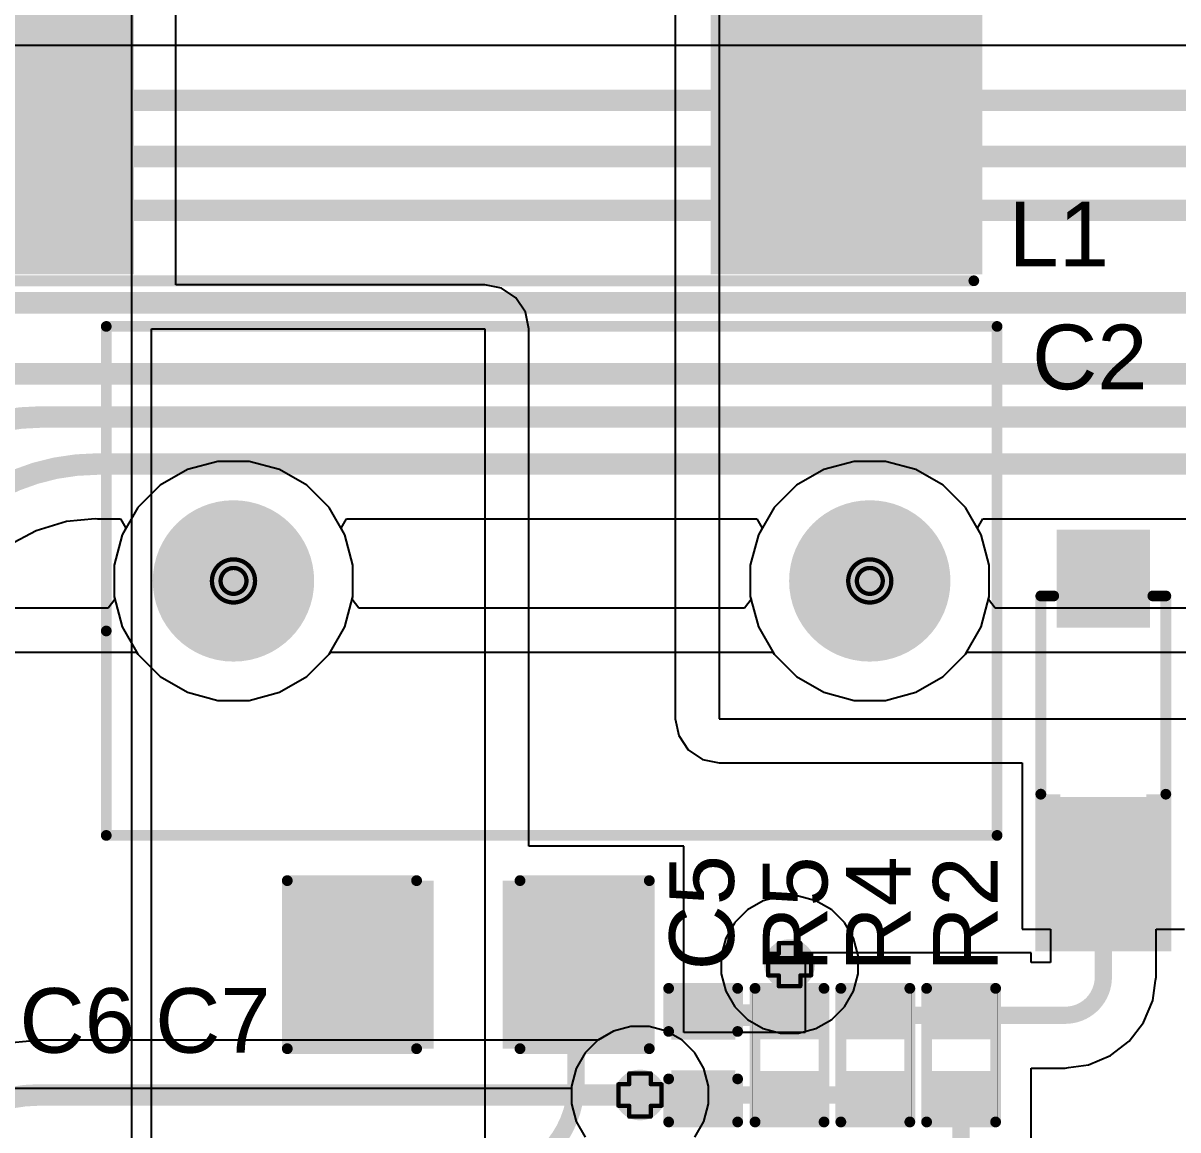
# Model space of a CAD drawing. Header units: inches. Extents: x -5 to 501, y -9 to 81.
# Drawn here: x 75.08 to 88.69, y 25.43 to 38.48 of the extents above; entities that cross this region are included whole.
import ezdxf

# ---------------------------------------------------------------- set-up
doc = ezdxf.new("R2010")
doc.units = ezdxf.units.IN
for name, color, linetype in [('Bottom Layer', 5, 'Continuous'), ('Bottom Solder', 6, 'Continuous'), ('Drill Drawing', 1, 'Continuous'), ('Ground', 16, 'Continuous'), ('Multi-Layer', 9, 'Continuous'), ('Pad Holes', 156, 'Continuous'), ('Power', 76, 'Continuous'), ('Top Layer', 1, 'Continuous'), ('Top Overlay', 2, 'Continuous'), ('Top Paste', 8, 'Continuous'), ('Top Solder', 216, 'Continuous'), ('Via Holes', 16, 'Continuous')]:
    doc.layers.add(name, color=color, linetype=linetype)
doc.styles.add('Arial', font='', dxfattribs={"height": 0.2})
doc.styles.get('Arial').set_extended_font_data('Arial')

msp = doc.modelspace()

# ---------------------------------------------------------------- hatches: boundary and pattern name
at = {"layer": 'Bottom Layer'}
h = msp.add_hatch(color=5, dxfattribs=at)
edge = h.paths.add_edge_path()
edge.add_arc((77.555, 31.902), 0.9, 0, 360)
h = msp.add_hatch(color=5, dxfattribs=at)
edge = h.paths.add_edge_path()
edge.add_arc((85.055, 31.902), 0.9, 0, 360)
h = msp.add_hatch(color=5, dxfattribs=at)
edge = h.paths.add_edge_path()
edge.add_arc((84.11, 27.379), 0.3, 0, 360)
h = msp.add_hatch(color=5, dxfattribs=at)
edge = h.paths.add_edge_path()
edge.add_arc((82.347, 25.842), 0.3, 0, 360)
at = {"layer": 'Bottom Solder'}
h = msp.add_hatch(color=6, dxfattribs=at)
edge = h.paths.add_edge_path()
edge.add_arc((77.555, 31.902), 0.951, 0, 360)
h = msp.add_hatch(color=6, dxfattribs=at)
edge = h.paths.add_edge_path()
edge.add_arc((85.055, 31.902), 0.951, 0, 360)
at = {"layer": 'Ground'}
h = msp.add_hatch(color=16, dxfattribs=at)
edge = h.paths.add_edge_path()
edge.add_arc((77.555, 31.902), 0.9, 0, 360)
h = msp.add_hatch(color=16, dxfattribs=at)
edge = h.paths.add_edge_path()
edge.add_arc((85.055, 31.902), 0.9, 0, 360)
h = msp.add_hatch(color=16, dxfattribs=at)
edge = h.paths.add_edge_path()
edge.add_arc((84.11, 27.379), 0.3, 0, 360)
h = msp.add_hatch(color=16, dxfattribs=at)
edge = h.paths.add_edge_path()
edge.add_arc((82.347, 25.842), 0.3, 0, 360)
at = {"layer": 'Multi-Layer'}
h = msp.add_hatch(color=9, dxfattribs=at)
edge = h.paths.add_edge_path()
edge.add_arc((77.555, 31.902), 0.9, 0, 360)
h = msp.add_hatch(color=9, dxfattribs=at)
edge = h.paths.add_edge_path()
edge.add_arc((85.055, 31.902), 0.9, 0, 360)
at = {"layer": 'Pad Holes'}
h = msp.add_hatch(color=7, dxfattribs=at)
edge = h.paths.add_edge_path()
edge.add_arc((77.555, 31.902), 0.6, 0, 360)
h = msp.add_hatch(color=7, dxfattribs=at)
edge = h.paths.add_edge_path()
edge.add_arc((85.055, 31.902), 0.6, 0, 360)
at = {"layer": 'Power'}
h = msp.add_hatch(color=76, dxfattribs=at)
edge = h.paths.add_edge_path()
edge.add_arc((77.555, 31.902), 0.9, 0, 360)
h = msp.add_hatch(color=76, dxfattribs=at)
edge = h.paths.add_edge_path()
edge.add_arc((85.055, 31.902), 0.9, 0, 360)
h = msp.add_hatch(color=76, dxfattribs=at)
edge = h.paths.add_edge_path()
edge.add_arc((84.11, 27.379), 0.3, 0, 360)
h = msp.add_hatch(color=76, dxfattribs=at)
edge = h.paths.add_edge_path()
edge.add_arc((82.347, 25.842), 0.3, 0, 360)
at = {"layer": 'Top Layer'}
for points in [[(73.281, 39.617), (76.281, 39.617), (76.281, 35.617), (73.281, 35.617)], [(83.281, 39.617), (86.281, 39.617), (86.281, 35.617), (83.281, 35.617)], [(88.258, 31.453), (87.358, 31.453), (87.358, 32.403), (88.258, 32.403)], [(88.258, 28.303), (87.358, 28.303), (87.358, 29.253), (88.258, 29.253)], [(79.814, 26.49), (78.29, 26.49), (78.29, 28.268), (79.814, 28.268)], [(82.354, 26.49), (80.83, 26.49), (80.83, 28.268), (82.354, 28.268)], [(82.774, 27.01), (83.409, 27.01), (83.409, 26.553), (82.774, 26.553)], [(83.792, 27.01), (84.427, 27.01), (84.427, 26.553), (83.792, 26.553)], [(85.438, 26.553), (84.803, 26.553), (84.803, 27.01), (85.438, 27.01)], [(86.449, 26.553), (85.814, 26.553), (85.814, 27.01), (86.449, 27.01)], [(82.774, 26.071), (83.409, 26.071), (83.409, 25.613), (82.774, 25.613)], [(83.792, 26.071), (84.427, 26.071), (84.427, 25.613), (83.792, 25.613)], [(85.438, 25.613), (84.803, 25.613), (84.803, 26.071), (85.438, 26.071)], [(86.449, 25.613), (85.814, 25.613), (85.814, 26.071), (86.449, 26.071)]]:
    msp.add_hatch(color=1, dxfattribs=at).paths.add_polyline_path(points)
h = msp.add_hatch(color=1, dxfattribs=at)
edge = h.paths.add_edge_path()
edge.add_arc((77.555, 31.902), 0.9, 0, 360)
h = msp.add_hatch(color=1, dxfattribs=at)
edge = h.paths.add_edge_path()
edge.add_arc((85.055, 31.902), 0.9, 0, 360)
h = msp.add_hatch(color=1, dxfattribs=at)
edge = h.paths.add_edge_path()
edge.add_arc((84.11, 27.379), 0.3, 0, 360)
h = msp.add_hatch(color=1, dxfattribs=at)
edge = h.paths.add_edge_path()
edge.add_arc((82.347, 25.842), 0.3, 0, 360)
at = {"layer": 'Top Overlay'}
for points in [[(87.008, 29.388), (87.008, 27.534), (87.3, 27.534), (87.3, 29.388)], [(88.316, 29.388), (88.316, 27.534), (88.608, 27.534), (88.608, 29.388)], [(87.02, 28.233), (87.02, 27.534), (88.595, 27.534), (88.595, 28.233)]]:
    msp.add_hatch(color=2, dxfattribs=at).paths.add_polyline_path(points)
at = {"layer": 'Top Paste'}
for points in [[(73.281, 39.617), (76.281, 39.617), (76.281, 35.617), (73.281, 35.617)], [(83.281, 39.617), (86.281, 39.617), (86.281, 35.617), (83.281, 35.617)], [(88.258, 31.453), (87.358, 31.453), (87.358, 32.403), (88.258, 32.403)], [(88.258, 28.303), (87.358, 28.303), (87.358, 29.253), (88.258, 29.253)], [(79.814, 26.49), (78.29, 26.49), (78.29, 28.268), (79.814, 28.268)], [(82.354, 26.49), (80.83, 26.49), (80.83, 28.268), (82.354, 28.268)], [(82.774, 27.01), (83.409, 27.01), (83.409, 26.553), (82.774, 26.553)], [(83.792, 27.01), (84.427, 27.01), (84.427, 26.553), (83.792, 26.553)], [(85.438, 26.553), (84.803, 26.553), (84.803, 27.01), (85.438, 27.01)], [(86.449, 26.553), (85.814, 26.553), (85.814, 27.01), (86.449, 27.01)], [(82.774, 26.071), (83.409, 26.071), (83.409, 25.613), (82.774, 25.613)], [(83.792, 26.071), (84.427, 26.071), (84.427, 25.613), (83.792, 25.613)], [(85.438, 25.613), (84.803, 25.613), (84.803, 26.071), (85.438, 26.071)], [(86.449, 25.613), (85.814, 25.613), (85.814, 26.071), (86.449, 26.071)]]:
    msp.add_hatch(color=8, dxfattribs=at).paths.add_polyline_path(points)
at = {"layer": 'Top Solder'}
for points in [[(73.18, 39.719), (76.383, 39.719), (76.383, 35.516), (73.18, 35.516)], [(83.18, 39.719), (86.383, 39.719), (86.383, 35.516), (83.18, 35.516)], [(88.359, 31.351), (87.256, 31.351), (87.256, 32.505), (88.359, 32.505)], [(88.359, 28.201), (87.256, 28.201), (87.256, 29.355), (88.359, 29.355)], [(79.916, 26.388), (78.189, 26.388), (78.189, 28.369), (79.916, 28.369)], [(82.456, 26.388), (80.729, 26.388), (80.729, 28.369), (82.456, 28.369)], [(82.714, 27.07), (83.469, 27.07), (83.469, 26.493), (82.714, 26.493)], [(83.737, 27.065), (84.482, 27.065), (84.482, 26.498), (83.737, 26.498)], [(85.493, 26.498), (84.748, 26.498), (84.748, 27.065), (85.493, 27.065)], [(86.504, 26.498), (85.759, 26.498), (85.759, 27.065), (86.504, 27.065)], [(82.714, 26.131), (83.469, 26.131), (83.469, 25.553), (82.714, 25.553)], [(83.737, 26.126), (84.482, 26.126), (84.482, 25.558), (83.737, 25.558)], [(85.493, 25.558), (84.748, 25.558), (84.748, 26.126), (85.493, 26.126)], [(86.504, 25.558), (85.759, 25.558), (85.759, 26.126), (86.504, 26.126)]]:
    msp.add_hatch(color=216, dxfattribs=at).paths.add_polyline_path(points)
h = msp.add_hatch(color=216, dxfattribs=at)
edge = h.paths.add_edge_path()
edge.add_arc((77.555, 31.902), 0.951, 0, 360)
h = msp.add_hatch(color=216, dxfattribs=at)
edge = h.paths.add_edge_path()
edge.add_arc((85.055, 31.902), 0.951, 0, 360)
at = {"layer": 'Via Holes'}
h = msp.add_hatch(color=7, dxfattribs=at)
edge = h.paths.add_edge_path()
edge.add_arc((84.11, 27.379), 0.15, 0, 360)
h = msp.add_hatch(color=7, dxfattribs=at)
edge = h.paths.add_edge_path()
edge.add_arc((82.347, 25.842), 0.15, 0, 360)

# ---------------------------------------------------------------- linework, layer by layer
at = {"layer": 'Bottom Layer'}
for p, q in [((105.703, 38.214), (73.188, 38.214)), ((75.231, 32.497), (75.585, 32.605)), ((75.585, 32.605), (75.924, 32.638)), ((75.924, 32.638), (75.954, 32.632)), ((75.954, 32.632), (76.224, 32.632)), ((76.224, 32.632), (76.287, 32.522)), ((78.823, 32.522), (78.887, 32.632)), ((78.887, 32.632), (83.724, 32.632)), ((83.724, 32.632), (83.787, 32.522)), ((86.323, 32.522), (86.387, 32.632)), ((86.387, 32.632), (93.41, 32.632)), ((74.904, 32.322), (75.231, 32.497)), ((76.243, 32.446), (76.147, 32.088)), ((76.287, 32.522), (76.243, 32.446)), ((78.867, 32.446), (78.823, 32.522)), ((78.963, 32.088), (78.867, 32.446)), ((83.743, 32.446), (83.647, 32.088)), ((83.787, 32.522), (83.743, 32.446)), ((86.368, 32.446), (86.323, 32.522)), ((86.463, 32.088), (86.368, 32.446)), ((76.147, 32.088), (76.147, 31.717)), ((78.963, 31.717), (78.963, 32.088)), ((83.647, 32.088), (83.647, 31.717)), ((86.463, 31.717), (86.463, 32.088)), ((76.147, 31.717), (76.243, 31.359)), ((78.867, 31.359), (78.963, 31.717)), ((83.647, 31.717), (83.743, 31.359)), ((86.368, 31.359), (86.463, 31.717)), ((76.243, 31.359), (76.429, 31.038)), ((78.682, 31.038), (78.867, 31.359)), ((83.743, 31.359), (83.929, 31.038)), ((86.182, 31.038), (86.368, 31.359)), ((76.429, 31.038), (76.691, 30.776)), ((78.42, 30.776), (78.682, 31.038)), ((83.929, 31.038), (84.191, 30.776)), ((85.92, 30.776), (86.182, 31.038)), ((76.691, 30.776), (77.012, 30.59)), ((78.099, 30.59), (78.42, 30.776)), ((84.191, 30.776), (84.512, 30.59)), ((85.599, 30.59), (85.92, 30.776)), ((77.012, 30.59), (77.37, 30.494)), ((77.37, 30.494), (77.741, 30.494)), ((77.741, 30.494), (78.099, 30.59)), ((84.512, 30.59), (84.87, 30.494)), ((84.87, 30.494), (85.241, 30.494)), ((85.241, 30.494), (85.599, 30.59)), ((82.035, 26.595), (81.852, 26.489)), ((82.24, 26.65), (82.035, 26.595)), ((82.453, 26.65), (82.24, 26.65)), ((82.659, 26.595), (82.453, 26.65)), ((82.843, 26.489), (82.659, 26.595)), ((75.24, 26.486), (74.813, 26.444)), ((75.255, 26.489), (75.24, 26.486)), ((81.852, 26.489), (75.255, 26.489)), ((82.993, 26.338), (82.843, 26.489)), ((83.1, 26.154), (82.993, 26.338)), ((83.155, 25.948), (83.1, 26.154)), ((83.155, 25.736), (83.155, 25.948)), ((83.1, 25.53), (83.155, 25.736)), ((82.993, 25.346), (83.1, 25.53))]:
    msp.add_line(p, q, dxfattribs=at)
for points in [[(73.188, 37.567, 0.254, 0.254, 0), (106.197, 37.567, 0.254, 0.254, 0)], [(73.671, 36.906, 0.254, 0.254, 0), (104.517, 36.906, 0.254, 0.254, 0)], [(73.874, 36.271, 0.254, 0.254, 0), (103.122, 36.271, 0.254, 0.254, 0)], [(74.166, 35.181, 0.254, 0.254, 0), (102.181, 35.181, 0.254, 0.254, 0)], [(74.918, 34.344, 0.254, 0.254, 0), (91.49, 34.344, 0.254, 0.254, 0)], [(73.503, 33.091, 0.254, 0.254, -0.198912), (75.299, 33.835, 0.254, 0.254, 0)], [(75.299, 33.835, 0.254, 0.254, 0), (93.921, 33.835, 0.254, 0.254, 0)], [(74.166, 32.539, 0.254, 0.254, -0.198912), (75.954, 33.28, 0.254, 0.254, 0)], [(75.954, 33.28, 0.254, 0.254, 0), (93.41, 33.28, 0.254, 0.254, 0)], [(74.11, 25.368, 0.254, 0.254, -0.198912), (75.255, 25.842, 0.254, 0.254, 0)], [(75.255, 25.842, 0.254, 0.254, 0), (82.347, 25.842, 0.254, 0.254, 0)]]:
    msp.add_lwpolyline(points, format="xyseb", dxfattribs=at)
for points in [[(75.235, 33.835, 0.127, 0.127, 1), (75.362, 33.835, 0.127, 0.127, 1)], [(75.235, 33.835, 0.127, 0.127, 1), (75.362, 33.835, 0.127, 0.127, 1)], [(75.891, 33.28, 0.127, 0.127, 1), (76.018, 33.28, 0.127, 0.127, 1)], [(75.891, 33.28, 0.127, 0.127, 1), (76.018, 33.28, 0.127, 0.127, 1)], [(75.192, 25.842, 0.127, 0.127, 1), (75.319, 25.842, 0.127, 0.127, 1)], [(75.192, 25.842, 0.127, 0.127, 1), (75.319, 25.842, 0.127, 0.127, 1)], [(82.283, 25.842, 0.127, 0.127, 1), (82.41, 25.842, 0.127, 0.127, 1)]]:
    msp.add_lwpolyline(points, format="xyseb", close=True, dxfattribs=at)
at = {"layer": 'Drill Drawing'}
for points in [[(77.809, 31.902, 0.0508, 0.0508, 1), (77.301, 31.902, 0.0508, 0.0508, 1)], [(85.309, 31.902, 0.0508, 0.0508, 1), (84.801, 31.902, 0.0508, 0.0508, 1)], [(77.708, 31.902, 0.0508, 0.0508, 1), (77.403, 31.902, 0.0508, 0.0508, 1)], [(85.208, 31.902, 0.0508, 0.0508, 1), (84.903, 31.902, 0.0508, 0.0508, 1)], [(77.289, 31.902, 0.0254, 0.0254, 1), (77.314, 31.902, 0.0254, 0.0254, 1)], [(77.39, 31.902, 0.0254, 0.0254, 1), (77.416, 31.902, 0.0254, 0.0254, 1)], [(77.695, 31.902, 0.0254, 0.0254, 1), (77.72, 31.902, 0.0254, 0.0254, 1)], [(77.797, 31.902, 0.0254, 0.0254, 1), (77.822, 31.902, 0.0254, 0.0254, 1)], [(84.789, 31.902, 0.0254, 0.0254, 1), (84.814, 31.902, 0.0254, 0.0254, 1)], [(84.89, 31.902, 0.0254, 0.0254, 1), (84.916, 31.902, 0.0254, 0.0254, 1)], [(85.195, 31.902, 0.0254, 0.0254, 1), (85.221, 31.902, 0.0254, 0.0254, 1)], [(85.297, 31.902, 0.0254, 0.0254, 1), (85.322, 31.902, 0.0254, 0.0254, 1)], [(83.97, 27.633, 0.0254, 0.0254, 1), (83.995, 27.633, 0.0254, 0.0254, 1)], [(83.97, 27.633, 0.0254, 0.0254, 1), (83.995, 27.633, 0.0254, 0.0254, 1)], [(84.224, 27.633, 0.0254, 0.0254, 1), (84.249, 27.633, 0.0254, 0.0254, 1)], [(84.224, 27.633, 0.0254, 0.0254, 1), (84.249, 27.633, 0.0254, 0.0254, 1)], [(83.843, 27.506, 0.0254, 0.0254, 1), (83.868, 27.506, 0.0254, 0.0254, 1)], [(83.843, 27.506, 0.0254, 0.0254, 1), (83.868, 27.506, 0.0254, 0.0254, 1)], [(83.97, 27.506, 0.0254, 0.0254, 1), (83.995, 27.506, 0.0254, 0.0254, 1)], [(83.97, 27.506, 0.0254, 0.0254, 1), (83.995, 27.506, 0.0254, 0.0254, 1)], [(84.224, 27.506, 0.0254, 0.0254, 1), (84.249, 27.506, 0.0254, 0.0254, 1)], [(84.224, 27.506, 0.0254, 0.0254, 1), (84.249, 27.506, 0.0254, 0.0254, 1)], [(84.351, 27.506, 0.0254, 0.0254, 1), (84.376, 27.506, 0.0254, 0.0254, 1)], [(84.351, 27.506, 0.0254, 0.0254, 1), (84.376, 27.506, 0.0254, 0.0254, 1)], [(83.843, 27.252, 0.0254, 0.0254, 1), (83.868, 27.252, 0.0254, 0.0254, 1)], [(83.843, 27.252, 0.0254, 0.0254, 1), (83.868, 27.252, 0.0254, 0.0254, 1)], [(83.97, 27.252, 0.0254, 0.0254, 1), (83.995, 27.252, 0.0254, 0.0254, 1)], [(83.97, 27.252, 0.0254, 0.0254, 1), (83.995, 27.252, 0.0254, 0.0254, 1)], [(84.224, 27.252, 0.0254, 0.0254, 1), (84.249, 27.252, 0.0254, 0.0254, 1)], [(84.224, 27.252, 0.0254, 0.0254, 1), (84.249, 27.252, 0.0254, 0.0254, 1)], [(84.351, 27.252, 0.0254, 0.0254, 1), (84.376, 27.252, 0.0254, 0.0254, 1)], [(84.351, 27.252, 0.0254, 0.0254, 1), (84.376, 27.252, 0.0254, 0.0254, 1)], [(83.97, 27.125, 0.0254, 0.0254, 1), (83.995, 27.125, 0.0254, 0.0254, 1)], [(83.97, 27.125, 0.0254, 0.0254, 1), (83.995, 27.125, 0.0254, 0.0254, 1)], [(84.224, 27.125, 0.0254, 0.0254, 1), (84.249, 27.125, 0.0254, 0.0254, 1)], [(84.224, 27.125, 0.0254, 0.0254, 1), (84.249, 27.125, 0.0254, 0.0254, 1)], [(82.207, 26.096, 0.0254, 0.0254, 1), (82.232, 26.096, 0.0254, 0.0254, 1)], [(82.207, 26.096, 0.0254, 0.0254, 1), (82.232, 26.096, 0.0254, 0.0254, 1)], [(82.461, 26.096, 0.0254, 0.0254, 1), (82.486, 26.096, 0.0254, 0.0254, 1)], [(82.461, 26.096, 0.0254, 0.0254, 1), (82.486, 26.096, 0.0254, 0.0254, 1)], [(82.08, 25.969, 0.0254, 0.0254, 1), (82.105, 25.969, 0.0254, 0.0254, 1)], [(82.08, 25.969, 0.0254, 0.0254, 1), (82.105, 25.969, 0.0254, 0.0254, 1)], [(82.207, 25.969, 0.0254, 0.0254, 1), (82.232, 25.969, 0.0254, 0.0254, 1)], [(82.207, 25.969, 0.0254, 0.0254, 1), (82.232, 25.969, 0.0254, 0.0254, 1)], [(82.461, 25.969, 0.0254, 0.0254, 1), (82.486, 25.969, 0.0254, 0.0254, 1)], [(82.461, 25.969, 0.0254, 0.0254, 1), (82.486, 25.969, 0.0254, 0.0254, 1)], [(82.588, 25.969, 0.0254, 0.0254, 1), (82.613, 25.969, 0.0254, 0.0254, 1)], [(82.588, 25.969, 0.0254, 0.0254, 1), (82.613, 25.969, 0.0254, 0.0254, 1)], [(82.08, 25.715, 0.0254, 0.0254, 1), (82.105, 25.715, 0.0254, 0.0254, 1)], [(82.08, 25.715, 0.0254, 0.0254, 1), (82.105, 25.715, 0.0254, 0.0254, 1)], [(82.207, 25.715, 0.0254, 0.0254, 1), (82.232, 25.715, 0.0254, 0.0254, 1)], [(82.207, 25.715, 0.0254, 0.0254, 1), (82.232, 25.715, 0.0254, 0.0254, 1)], [(82.461, 25.715, 0.0254, 0.0254, 1), (82.486, 25.715, 0.0254, 0.0254, 1)], [(82.461, 25.715, 0.0254, 0.0254, 1), (82.486, 25.715, 0.0254, 0.0254, 1)], [(82.588, 25.715, 0.0254, 0.0254, 1), (82.613, 25.715, 0.0254, 0.0254, 1)], [(82.588, 25.715, 0.0254, 0.0254, 1), (82.613, 25.715, 0.0254, 0.0254, 1)], [(82.207, 25.588, 0.0254, 0.0254, 1), (82.232, 25.588, 0.0254, 0.0254, 1)], [(82.207, 25.588, 0.0254, 0.0254, 1), (82.232, 25.588, 0.0254, 0.0254, 1)], [(82.461, 25.588, 0.0254, 0.0254, 1), (82.486, 25.588, 0.0254, 0.0254, 1)], [(82.461, 25.588, 0.0254, 0.0254, 1), (82.486, 25.588, 0.0254, 0.0254, 1)]]:
    msp.add_lwpolyline(points, format="xyseb", close=True, dxfattribs=at)
for points in [[(83.983, 27.506, 0.0508, 0.0508, 0), (83.983, 27.633, 0.0508, 0.0508, 0)], [(83.983, 27.633, 0.0508, 0.0508, 0), (84.237, 27.633, 0.0508, 0.0508, 0)], [(84.237, 27.506, 0.0508, 0.0508, 0), (84.237, 27.633, 0.0508, 0.0508, 0)], [(83.856, 27.252, 0.0508, 0.0508, 0), (83.856, 27.506, 0.0508, 0.0508, 0)], [(83.856, 27.506, 0.0508, 0.0508, 0), (83.983, 27.506, 0.0508, 0.0508, 0)], [(84.237, 27.506, 0.0508, 0.0508, 0), (84.364, 27.506, 0.0508, 0.0508, 0)], [(84.364, 27.252, 0.0508, 0.0508, 0), (84.364, 27.506, 0.0508, 0.0508, 0)], [(83.856, 27.252, 0.0508, 0.0508, 0), (83.983, 27.252, 0.0508, 0.0508, 0)], [(83.983, 27.125, 0.0508, 0.0508, 0), (83.983, 27.252, 0.0508, 0.0508, 0)], [(84.237, 27.252, 0.0508, 0.0508, 0), (84.364, 27.252, 0.0508, 0.0508, 0)], [(84.237, 27.125, 0.0508, 0.0508, 0), (84.237, 27.252, 0.0508, 0.0508, 0)], [(83.983, 27.125, 0.0508, 0.0508, 0), (84.237, 27.125, 0.0508, 0.0508, 0)], [(82.22, 25.969, 0.0508, 0.0508, 0), (82.22, 26.096, 0.0508, 0.0508, 0)], [(82.22, 26.096, 0.0508, 0.0508, 0), (82.474, 26.096, 0.0508, 0.0508, 0)], [(82.474, 25.969, 0.0508, 0.0508, 0), (82.474, 26.096, 0.0508, 0.0508, 0)], [(82.093, 25.715, 0.0508, 0.0508, 0), (82.093, 25.969, 0.0508, 0.0508, 0)], [(82.093, 25.969, 0.0508, 0.0508, 0), (82.22, 25.969, 0.0508, 0.0508, 0)], [(82.474, 25.969, 0.0508, 0.0508, 0), (82.601, 25.969, 0.0508, 0.0508, 0)], [(82.601, 25.715, 0.0508, 0.0508, 0), (82.601, 25.969, 0.0508, 0.0508, 0)], [(82.093, 25.715, 0.0508, 0.0508, 0), (82.22, 25.715, 0.0508, 0.0508, 0)], [(82.22, 25.588, 0.0508, 0.0508, 0), (82.22, 25.715, 0.0508, 0.0508, 0)], [(82.474, 25.715, 0.0508, 0.0508, 0), (82.601, 25.715, 0.0508, 0.0508, 0)], [(82.474, 25.588, 0.0508, 0.0508, 0), (82.474, 25.715, 0.0508, 0.0508, 0)], [(82.22, 25.588, 0.0508, 0.0508, 0), (82.474, 25.588, 0.0508, 0.0508, 0)]]:
    msp.add_lwpolyline(points, format="xyseb", dxfattribs=at)
at = {"layer": 'Ground'}
for p, q in [((77.012, 33.214), (76.691, 33.029)), ((77.37, 33.31), (77.012, 33.214)), ((77.741, 33.31), (77.37, 33.31)), ((78.099, 33.214), (77.741, 33.31)), ((78.42, 33.029), (78.099, 33.214)), ((84.512, 33.214), (84.191, 33.029)), ((84.87, 33.31), (84.512, 33.214)), ((85.241, 33.31), (84.87, 33.31)), ((85.599, 33.214), (85.241, 33.31)), ((85.92, 33.029), (85.599, 33.214)), ((76.691, 33.029), (76.429, 32.767)), ((78.682, 32.767), (78.42, 33.029)), ((84.191, 33.029), (83.929, 32.767)), ((86.182, 32.767), (85.92, 33.029)), ((76.429, 32.767), (76.243, 32.446)), ((78.867, 32.446), (78.682, 32.767)), ((83.929, 32.767), (83.743, 32.446)), ((86.368, 32.446), (86.182, 32.767)), ((76.243, 32.446), (76.147, 32.088)), ((78.963, 32.088), (78.867, 32.446)), ((83.743, 32.446), (83.647, 32.088)), ((86.463, 32.088), (86.368, 32.446)), ((76.147, 32.088), (76.147, 31.717)), ((78.963, 31.717), (78.963, 32.088)), ((83.647, 32.088), (83.647, 31.717)), ((86.463, 31.717), (86.463, 32.088)), ((76.147, 31.717), (76.243, 31.359)), ((78.867, 31.359), (78.963, 31.717)), ((83.647, 31.717), (83.743, 31.359)), ((86.368, 31.359), (86.463, 31.717)), ((76.243, 31.359), (76.429, 31.038)), ((78.682, 31.038), (78.867, 31.359)), ((83.743, 31.359), (83.929, 31.038)), ((86.182, 31.038), (86.368, 31.359)), ((76.429, 31.038), (76.691, 30.776)), ((78.42, 30.776), (78.682, 31.038)), ((83.929, 31.038), (84.191, 30.776)), ((85.92, 30.776), (86.182, 31.038)), ((76.691, 30.776), (77.012, 30.59)), ((78.099, 30.59), (78.42, 30.776)), ((84.191, 30.776), (84.512, 30.59)), ((85.599, 30.59), (85.92, 30.776)), ((77.012, 30.59), (77.37, 30.494)), ((77.37, 30.494), (77.741, 30.494)), ((77.741, 30.494), (78.099, 30.59)), ((84.512, 30.59), (84.87, 30.494)), ((84.87, 30.494), (85.241, 30.494)), ((85.241, 30.494), (85.599, 30.59)), ((82.035, 26.595), (81.851, 26.489)), ((82.24, 26.65), (82.035, 26.595)), ((82.453, 26.65), (82.24, 26.65)), ((82.659, 26.595), (82.453, 26.65)), ((82.843, 26.489), (82.659, 26.595)), ((81.851, 26.489), (81.7, 26.338)), ((82.993, 26.338), (82.843, 26.489)), ((81.7, 26.338), (81.594, 26.154)), ((83.1, 26.154), (82.993, 26.338)), ((81.594, 26.154), (81.539, 25.948)), ((83.155, 25.948), (83.1, 26.154)), ((81.539, 25.918), (67.525, 25.918)), ((81.539, 25.948), (81.539, 25.918)), ((83.155, 25.736), (83.155, 25.948)), ((83.1, 25.53), (83.155, 25.736)), ((82.993, 25.346), (83.1, 25.53))]:
    msp.add_line(p, q, dxfattribs=at)
at = {"layer": 'Power'}
for p, q in [((77.012, 33.214), (76.691, 33.029)), ((77.37, 33.31), (77.012, 33.214)), ((77.741, 33.31), (77.37, 33.31)), ((78.099, 33.214), (77.741, 33.31)), ((78.42, 33.029), (78.099, 33.214)), ((84.512, 33.214), (84.191, 33.029)), ((84.87, 33.31), (84.512, 33.214)), ((85.241, 33.31), (84.87, 33.31)), ((85.599, 33.214), (85.241, 33.31)), ((85.92, 33.029), (85.599, 33.214)), ((76.691, 33.029), (76.429, 32.767)), ((78.682, 32.767), (78.42, 33.029)), ((84.191, 33.029), (83.929, 32.767)), ((86.182, 32.767), (85.92, 33.029)), ((76.429, 32.767), (76.243, 32.446)), ((78.867, 32.446), (78.682, 32.767)), ((83.929, 32.767), (83.743, 32.446)), ((86.368, 32.446), (86.182, 32.767)), ((76.243, 32.446), (76.147, 32.088)), ((78.963, 32.088), (78.867, 32.446)), ((83.743, 32.446), (83.647, 32.088)), ((86.463, 32.088), (86.368, 32.446)), ((76.147, 32.088), (76.147, 31.717)), ((78.963, 31.717), (78.963, 32.088)), ((83.647, 32.088), (83.647, 31.717)), ((86.463, 31.717), (86.463, 32.088)), ((76.147, 31.717), (76.156, 31.683)), ((78.954, 31.683), (78.963, 31.717)), ((83.647, 31.717), (83.657, 31.683)), ((86.454, 31.683), (86.463, 31.717)), ((76.079, 31.582), (69.111, 31.582)), ((76.156, 31.683), (76.079, 31.582)), ((79.032, 31.582), (78.954, 31.683)), ((83.579, 31.582), (79.032, 31.582)), ((83.657, 31.683), (83.579, 31.582)), ((86.532, 31.582), (86.454, 31.683)), ((93.015, 31.582), (86.532, 31.582)), ((63.322, 31.064), (76.413, 31.064)), ((76.413, 31.064), (76.429, 31.038)), ((76.429, 31.038), (76.691, 30.776)), ((78.42, 30.776), (78.682, 31.038)), ((78.682, 31.038), (78.697, 31.064)), ((78.697, 31.064), (83.914, 31.064)), ((83.914, 31.064), (83.929, 31.038)), ((83.929, 31.038), (84.191, 30.776)), ((85.92, 30.776), (86.182, 31.038)), ((86.182, 31.038), (86.197, 31.064)), ((86.197, 31.064), (93.015, 31.064)), ((76.691, 30.776), (77.012, 30.59)), ((78.099, 30.59), (78.42, 30.776)), ((84.191, 30.776), (84.512, 30.59)), ((85.599, 30.59), (85.92, 30.776)), ((77.012, 30.59), (77.37, 30.494)), ((77.37, 30.494), (77.741, 30.494)), ((77.741, 30.494), (78.099, 30.59)), ((84.512, 30.59), (84.87, 30.494)), ((84.87, 30.494), (85.241, 30.494)), ((85.241, 30.494), (85.599, 30.59)), ((84.003, 28.187), (83.798, 28.132)), ((84.216, 28.187), (84.003, 28.187)), ((84.421, 28.132), (84.216, 28.187)), ((83.798, 28.132), (83.613, 28.025)), ((84.606, 28.025), (84.421, 28.132)), ((83.613, 28.025), (83.463, 27.875)), ((84.756, 27.875), (84.606, 28.025)), ((83.463, 27.875), (83.357, 27.691)), ((84.862, 27.691), (84.756, 27.875)), ((83.357, 27.691), (83.302, 27.485)), ((84.918, 27.485), (84.862, 27.691)), ((83.302, 27.485), (83.302, 27.272)), ((84.918, 27.272), (84.918, 27.485)), ((83.302, 27.272), (83.357, 27.067)), ((84.862, 27.067), (84.918, 27.272)), ((83.357, 27.067), (83.463, 26.883)), ((84.756, 26.883), (84.862, 27.067)), ((83.463, 26.883), (83.613, 26.732)), ((84.606, 26.732), (84.756, 26.883)), ((83.613, 26.732), (83.798, 26.626)), ((84.421, 26.626), (84.606, 26.732)), ((82.035, 26.595), (81.851, 26.489)), ((82.24, 26.65), (82.035, 26.595)), ((82.453, 26.65), (82.24, 26.65)), ((82.659, 26.595), (82.453, 26.65)), ((82.843, 26.489), (82.659, 26.595)), ((83.798, 26.626), (84.003, 26.571)), ((84.003, 26.571), (84.216, 26.571)), ((84.216, 26.571), (84.421, 26.626)), ((81.851, 26.489), (81.7, 26.338)), ((82.993, 26.338), (82.843, 26.489)), ((81.7, 26.338), (81.594, 26.154)), ((83.1, 26.154), (82.993, 26.338)), ((81.594, 26.154), (81.539, 25.948)), ((83.155, 25.948), (83.1, 26.154)), ((81.539, 25.948), (81.539, 25.736)), ((83.155, 25.736), (83.155, 25.948)), ((81.539, 25.736), (81.594, 25.53)), ((83.1, 25.53), (83.155, 25.736)), ((81.594, 25.53), (81.7, 25.346)), ((82.993, 25.346), (83.1, 25.53))]:
    msp.add_line(p, q, dxfattribs=at)
at = {"layer": 'Top Layer'}
for p, q in [((76.356, 23.233), (76.356, 39.617)), ((83.281, 39.617), (83.281, 30.277)), ((76.874, 35.392), (76.874, 39.482)), ((82.763, 39.482), (82.763, 30.277)), ((80.518, 35.392), (76.874, 35.392)), ((80.716, 35.353), (80.518, 35.392)), ((80.884, 35.24), (80.716, 35.353)), ((80.997, 35.072), (80.884, 35.24)), ((81.036, 34.874), (80.997, 35.072)), ((76.587, 23.233), (76.587, 34.874)), ((76.587, 34.874), (80.518, 34.874)), ((80.518, 34.874), (80.518, 25.273)), ((81.036, 28.776), (81.036, 34.874)), ((82.763, 30.277), (82.803, 30.079)), ((83.281, 30.277), (89.916, 30.277)), ((82.803, 30.079), (82.915, 29.911)), ((82.915, 29.911), (83.083, 29.798)), ((83.083, 29.798), (83.281, 29.759)), ((83.281, 29.759), (86.85, 29.759)), ((86.85, 29.759), (86.85, 27.795)), ((82.862, 28.776), (81.036, 28.776)), ((82.862, 26.579), (82.862, 28.776)), ((86.85, 27.795), (87.186, 27.795)), ((87.186, 27.795), (87.186, 27.403)), ((88.429, 27.232), (88.429, 27.795)), ((88.429, 27.795), (88.766, 27.795)), ((86.957, 27.518), (84.295, 27.518)), ((84.295, 27.518), (84.295, 26.579)), ((86.957, 27.403), (86.957, 27.518)), ((87.186, 27.403), (86.957, 27.403)), ((88.421, 27.19), (88.429, 27.232)), ((88.39, 26.955), (88.421, 27.19)), ((88.283, 26.697), (88.39, 26.955)), ((88.114, 26.476), (88.283, 26.697)), ((84.295, 26.579), (82.862, 26.579)), ((87.892, 26.306), (88.114, 26.476)), ((87.634, 26.199), (87.892, 26.306)), ((86.957, 25.105), (86.957, 26.16)), ((86.957, 26.16), (87.358, 26.16)), ((87.358, 26.16), (87.399, 26.168)), ((87.399, 26.168), (87.634, 26.199))]:
    msp.add_line(p, q, dxfattribs=at)
for points in [[(87.808, 27.232, 0.203, 0.203, 0), (87.808, 28.778, 0.203, 0.203, 0)], [(84.11, 26.782, 0.254, 0.254, 0), (84.11, 27.379, 0.254, 0.254, 0)], [(81.592, 25.982, 0.203, 0.203, 0), (81.592, 27.379, 0.203, 0.203, 0)], [(87.808, 27.232, 0.203, 0.203, -0.414214), (87.358, 26.782, 0.203, 0.203, 0)], [(83.091, 26.782, 0.254, 0.254, 0), (84.11, 26.782, 0.254, 0.254, 0)], [(85.12, 26.782, 0.203, 0.203, 0), (86.131, 26.782, 0.203, 0.203, 0)], [(86.131, 26.782, 0.203, 0.203, 0), (87.358, 26.782, 0.203, 0.203, 0)], [(81.592, 25.982, 0.203, 0.203, -0.198912), (81.255, 25.166, 0.203, 0.203, 0)], [(82.347, 25.842, 0.203, 0.203, 0), (83.091, 25.842, 0.203, 0.203, 0)], [(83.091, 25.842, 0.203, 0.203, 0), (84.11, 25.842, 0.203, 0.203, 0)], [(84.11, 25.842, 0.203, 0.203, 0), (85.12, 25.842, 0.203, 0.203, 0)], [(86.131, 24.942, 0.203, 0.203, 0), (86.131, 25.842, 0.203, 0.203, 0)]]:
    msp.add_lwpolyline(points, format="xyseb", dxfattribs=at)
for points in [[(87.757, 28.778, 0.102, 0.102, 1), (87.859, 28.778, 0.102, 0.102, 1)], [(84.046, 27.379, 0.127, 0.127, 1), (84.173, 27.379, 0.127, 0.127, 1)], [(81.542, 27.379, 0.102, 0.102, 1), (81.643, 27.379, 0.102, 0.102, 1)], [(87.757, 27.232, 0.102, 0.102, 1), (87.859, 27.232, 0.102, 0.102, 1)], [(87.757, 27.232, 0.102, 0.102, 1), (87.859, 27.232, 0.102, 0.102, 1)], [(83.028, 26.782, 0.127, 0.127, 1), (83.155, 26.782, 0.127, 0.127, 1)], [(84.046, 26.782, 0.127, 0.127, 1), (84.173, 26.782, 0.127, 0.127, 1)], [(84.046, 26.782, 0.127, 0.127, 1), (84.173, 26.782, 0.127, 0.127, 1)], [(85.07, 26.782, 0.102, 0.102, 1), (85.171, 26.782, 0.102, 0.102, 1)], [(86.081, 26.782, 0.102, 0.102, 1), (86.182, 26.782, 0.102, 0.102, 1)], [(86.081, 26.782, 0.102, 0.102, 1), (86.182, 26.782, 0.102, 0.102, 1)], [(87.307, 26.782, 0.102, 0.102, 1), (87.409, 26.782, 0.102, 0.102, 1)], [(87.307, 26.782, 0.102, 0.102, 1), (87.409, 26.782, 0.102, 0.102, 1)], [(81.542, 25.982, 0.102, 0.102, 1), (81.643, 25.982, 0.102, 0.102, 1)], [(81.542, 25.982, 0.102, 0.102, 1), (81.643, 25.982, 0.102, 0.102, 1)], [(82.296, 25.842, 0.102, 0.102, 1), (82.398, 25.842, 0.102, 0.102, 1)], [(83.04, 25.842, 0.102, 0.102, 1), (83.142, 25.842, 0.102, 0.102, 1)], [(83.04, 25.842, 0.102, 0.102, 1), (83.142, 25.842, 0.102, 0.102, 1)], [(84.059, 25.842, 0.102, 0.102, 1), (84.16, 25.842, 0.102, 0.102, 1)], [(84.059, 25.842, 0.102, 0.102, 1), (84.16, 25.842, 0.102, 0.102, 1)], [(85.07, 25.842, 0.102, 0.102, 1), (85.171, 25.842, 0.102, 0.102, 1)], [(86.081, 25.842, 0.102, 0.102, 1), (86.182, 25.842, 0.102, 0.102, 1)]]:
    msp.add_lwpolyline(points, format="xyseb", close=True, dxfattribs=at)
at = {"layer": 'Top Overlay'}
for points in [[(73.281, 35.44, 0.127, 0.127, 0), (86.281, 35.44, 0.127, 0.127, 0)], [(76.055, 31.312, 0.127, 0.127, 0), (76.055, 34.902, 0.127, 0.127, 0)], [(76.055, 34.902, 0.127, 0.127, 0), (86.555, 34.902, 0.127, 0.127, 0)], [(86.555, 28.902, 0.127, 0.127, 0), (86.555, 34.902, 0.127, 0.127, 0)], [(87.071, 31.725, 0.127, 0.127, 0), (87.224, 31.725, 0.127, 0.127, 0)], [(87.071, 29.388, 0.127, 0.127, 0), (87.071, 31.725, 0.127, 0.127, 0)], [(88.392, 31.725, 0.127, 0.127, 0), (88.544, 31.725, 0.127, 0.127, 0)], [(88.544, 29.388, 0.127, 0.127, 0), (88.544, 31.725, 0.127, 0.127, 0)], [(76.055, 28.902, 0.127, 0.127, 0), (76.055, 31.312, 0.127, 0.127, 0)], [(76.055, 28.902, 0.127, 0.127, 0), (86.555, 28.902, 0.127, 0.127, 0)], [(78.189, 28.369, 0.127, 0.127, 0), (79.713, 28.369, 0.127, 0.127, 0)], [(78.189, 26.388, 0.127, 0.127, 0), (78.189, 28.369, 0.127, 0.127, 0)], [(80.932, 28.369, 0.127, 0.127, 0), (82.456, 28.369, 0.127, 0.127, 0)], [(82.456, 26.388, 0.127, 0.127, 0), (82.456, 28.369, 0.127, 0.127, 0)], [(82.685, 27.099, 0.127, 0.127, 0), (83.497, 27.099, 0.127, 0.127, 0)], [(82.685, 26.591, 0.127, 0.127, 0), (82.685, 27.099, 0.127, 0.127, 0)], [(83.497, 26.591, 0.127, 0.127, 0), (83.497, 27.099, 0.127, 0.127, 0)], [(83.703, 27.099, 0.127, 0.127, 0), (84.516, 27.099, 0.127, 0.127, 0)], [(83.703, 25.524, 0.127, 0.127, 0), (83.703, 27.099, 0.127, 0.127, 0)], [(83.678, 25.499, 0.00323, 0.00323, 0), (83.678, 27.125, 0.00323, 0.00323, 0)], [(84.516, 25.524, 0.127, 0.127, 0), (84.516, 27.099, 0.127, 0.127, 0)], [(84.714, 25.524, 0.127, 0.127, 0), (84.714, 27.099, 0.127, 0.127, 0)], [(84.714, 27.099, 0.127, 0.127, 0), (85.527, 27.099, 0.127, 0.127, 0)], [(85.527, 25.524, 0.127, 0.127, 0), (85.527, 27.099, 0.127, 0.127, 0)], [(85.552, 25.499, 0.00323, 0.00323, 0), (85.552, 27.125, 0.00323, 0.00323, 0)], [(85.725, 25.524, 0.127, 0.127, 0), (85.725, 27.099, 0.127, 0.127, 0)], [(85.725, 27.099, 0.127, 0.127, 0), (86.538, 27.099, 0.127, 0.127, 0)], [(86.538, 25.524, 0.127, 0.127, 0), (86.538, 27.099, 0.127, 0.127, 0)], [(86.563, 25.499, 0.00323, 0.00323, 0), (86.563, 27.125, 0.00323, 0.00323, 0)], [(78.189, 26.388, 0.127, 0.127, 0), (79.713, 26.388, 0.127, 0.127, 0)], [(80.932, 26.388, 0.127, 0.127, 0), (82.456, 26.388, 0.127, 0.127, 0)], [(82.685, 25.524, 0.127, 0.127, 0), (82.685, 26.032, 0.127, 0.127, 0)], [(83.497, 25.524, 0.127, 0.127, 0), (83.497, 26.032, 0.127, 0.127, 0)], [(82.685, 25.524, 0.127, 0.127, 0), (83.497, 25.524, 0.127, 0.127, 0)], [(83.703, 25.524, 0.127, 0.127, 0), (84.516, 25.524, 0.127, 0.127, 0)], [(84.714, 25.524, 0.127, 0.127, 0), (85.527, 25.524, 0.127, 0.127, 0)], [(85.725, 25.524, 0.127, 0.127, 0), (86.538, 25.524, 0.127, 0.127, 0)]]:
    msp.add_lwpolyline(points, format="xyseb", dxfattribs=at)
for points in [[(86.25, 35.44, 0.0635, 0.0635, 1), (86.313, 35.44, 0.0635, 0.0635, 1)], [(76.024, 34.902, 0.0635, 0.0635, 1), (76.087, 34.902, 0.0635, 0.0635, 1)], [(76.024, 34.902, 0.0635, 0.0635, 1), (76.087, 34.902, 0.0635, 0.0635, 1)], [(86.524, 34.902, 0.0635, 0.0635, 1), (86.587, 34.902, 0.0635, 0.0635, 1)], [(86.524, 34.902, 0.0635, 0.0635, 1), (86.587, 34.902, 0.0635, 0.0635, 1)], [(87.039, 31.725, 0.0635, 0.0635, 1), (87.103, 31.725, 0.0635, 0.0635, 1)], [(87.039, 31.725, 0.0635, 0.0635, 1), (87.103, 31.725, 0.0635, 0.0635, 1)], [(87.192, 31.725, 0.0635, 0.0635, 1), (87.255, 31.725, 0.0635, 0.0635, 1)], [(88.36, 31.725, 0.0635, 0.0635, 1), (88.424, 31.725, 0.0635, 0.0635, 1)], [(88.513, 31.725, 0.0635, 0.0635, 1), (88.576, 31.725, 0.0635, 0.0635, 1)], [(88.513, 31.725, 0.0635, 0.0635, 1), (88.576, 31.725, 0.0635, 0.0635, 1)], [(76.024, 31.312, 0.0635, 0.0635, 1), (76.087, 31.312, 0.0635, 0.0635, 1)], [(76.024, 31.312, 0.0635, 0.0635, 1), (76.087, 31.312, 0.0635, 0.0635, 1)], [(87.039, 29.388, 0.0635, 0.0635, 1), (87.103, 29.388, 0.0635, 0.0635, 1)], [(88.513, 29.388, 0.0635, 0.0635, 1), (88.576, 29.388, 0.0635, 0.0635, 1)], [(76.024, 28.902, 0.0635, 0.0635, 1), (76.087, 28.902, 0.0635, 0.0635, 1)], [(76.024, 28.902, 0.0635, 0.0635, 1), (76.087, 28.902, 0.0635, 0.0635, 1)], [(86.524, 28.902, 0.0635, 0.0635, 1), (86.587, 28.902, 0.0635, 0.0635, 1)], [(86.524, 28.902, 0.0635, 0.0635, 1), (86.587, 28.902, 0.0635, 0.0635, 1)], [(78.157, 28.369, 0.0635, 0.0635, 1), (78.221, 28.369, 0.0635, 0.0635, 1)], [(78.157, 28.369, 0.0635, 0.0635, 1), (78.221, 28.369, 0.0635, 0.0635, 1)], [(79.681, 28.369, 0.0635, 0.0635, 1), (79.745, 28.369, 0.0635, 0.0635, 1)], [(80.9, 28.369, 0.0635, 0.0635, 1), (80.964, 28.369, 0.0635, 0.0635, 1)], [(82.424, 28.369, 0.0635, 0.0635, 1), (82.488, 28.369, 0.0635, 0.0635, 1)], [(82.424, 28.369, 0.0635, 0.0635, 1), (82.488, 28.369, 0.0635, 0.0635, 1)], [(82.653, 27.099, 0.0635, 0.0635, 1), (82.716, 27.099, 0.0635, 0.0635, 1)], [(82.653, 27.099, 0.0635, 0.0635, 1), (82.716, 27.099, 0.0635, 0.0635, 1)], [(83.466, 27.099, 0.0635, 0.0635, 1), (83.529, 27.099, 0.0635, 0.0635, 1)], [(83.466, 27.099, 0.0635, 0.0635, 1), (83.529, 27.099, 0.0635, 0.0635, 1)], [(83.671, 27.099, 0.0635, 0.0635, 1), (83.735, 27.099, 0.0635, 0.0635, 1)], [(83.671, 27.099, 0.0635, 0.0635, 1), (83.735, 27.099, 0.0635, 0.0635, 1)], [(83.677, 27.125, 0.00161, 0.00161, 1), (83.679, 27.125, 0.00161, 0.00161, 1)], [(84.484, 27.099, 0.0635, 0.0635, 1), (84.548, 27.099, 0.0635, 0.0635, 1)], [(84.484, 27.099, 0.0635, 0.0635, 1), (84.548, 27.099, 0.0635, 0.0635, 1)], [(84.682, 27.099, 0.0635, 0.0635, 1), (84.746, 27.099, 0.0635, 0.0635, 1)], [(84.682, 27.099, 0.0635, 0.0635, 1), (84.746, 27.099, 0.0635, 0.0635, 1)], [(85.495, 27.099, 0.0635, 0.0635, 1), (85.559, 27.099, 0.0635, 0.0635, 1)], [(85.495, 27.099, 0.0635, 0.0635, 1), (85.559, 27.099, 0.0635, 0.0635, 1)], [(85.551, 27.125, 0.00161, 0.00161, 1), (85.553, 27.125, 0.00161, 0.00161, 1)], [(85.693, 27.099, 0.0635, 0.0635, 1), (85.757, 27.099, 0.0635, 0.0635, 1)], [(85.693, 27.099, 0.0635, 0.0635, 1), (85.757, 27.099, 0.0635, 0.0635, 1)], [(86.506, 27.099, 0.0635, 0.0635, 1), (86.57, 27.099, 0.0635, 0.0635, 1)], [(86.506, 27.099, 0.0635, 0.0635, 1), (86.57, 27.099, 0.0635, 0.0635, 1)], [(86.562, 27.125, 0.00161, 0.00161, 1), (86.564, 27.125, 0.00161, 0.00161, 1)], [(82.653, 26.591, 0.0635, 0.0635, 1), (82.716, 26.591, 0.0635, 0.0635, 1)], [(83.466, 26.591, 0.0635, 0.0635, 1), (83.529, 26.591, 0.0635, 0.0635, 1)], [(78.157, 26.388, 0.0635, 0.0635, 1), (78.221, 26.388, 0.0635, 0.0635, 1)], [(78.157, 26.388, 0.0635, 0.0635, 1), (78.221, 26.388, 0.0635, 0.0635, 1)], [(79.681, 26.388, 0.0635, 0.0635, 1), (79.745, 26.388, 0.0635, 0.0635, 1)], [(80.9, 26.388, 0.0635, 0.0635, 1), (80.964, 26.388, 0.0635, 0.0635, 1)], [(82.424, 26.388, 0.0635, 0.0635, 1), (82.488, 26.388, 0.0635, 0.0635, 1)], [(82.424, 26.388, 0.0635, 0.0635, 1), (82.488, 26.388, 0.0635, 0.0635, 1)], [(82.653, 26.032, 0.0635, 0.0635, 1), (82.716, 26.032, 0.0635, 0.0635, 1)], [(83.466, 26.032, 0.0635, 0.0635, 1), (83.529, 26.032, 0.0635, 0.0635, 1)], [(82.653, 25.524, 0.0635, 0.0635, 1), (82.716, 25.524, 0.0635, 0.0635, 1)], [(82.653, 25.524, 0.0635, 0.0635, 1), (82.716, 25.524, 0.0635, 0.0635, 1)], [(83.466, 25.524, 0.0635, 0.0635, 1), (83.529, 25.524, 0.0635, 0.0635, 1)], [(83.466, 25.524, 0.0635, 0.0635, 1), (83.529, 25.524, 0.0635, 0.0635, 1)], [(83.671, 25.524, 0.0635, 0.0635, 1), (83.735, 25.524, 0.0635, 0.0635, 1)], [(83.671, 25.524, 0.0635, 0.0635, 1), (83.735, 25.524, 0.0635, 0.0635, 1)], [(83.677, 25.499, 0.00161, 0.00161, 1), (83.679, 25.499, 0.00161, 0.00161, 1)], [(84.484, 25.524, 0.0635, 0.0635, 1), (84.548, 25.524, 0.0635, 0.0635, 1)], [(84.484, 25.524, 0.0635, 0.0635, 1), (84.548, 25.524, 0.0635, 0.0635, 1)], [(84.682, 25.524, 0.0635, 0.0635, 1), (84.746, 25.524, 0.0635, 0.0635, 1)], [(84.682, 25.524, 0.0635, 0.0635, 1), (84.746, 25.524, 0.0635, 0.0635, 1)], [(85.495, 25.524, 0.0635, 0.0635, 1), (85.559, 25.524, 0.0635, 0.0635, 1)], [(85.495, 25.524, 0.0635, 0.0635, 1), (85.559, 25.524, 0.0635, 0.0635, 1)], [(85.551, 25.499, 0.00161, 0.00161, 1), (85.553, 25.499, 0.00161, 0.00161, 1)], [(85.693, 25.524, 0.0635, 0.0635, 1), (85.757, 25.524, 0.0635, 0.0635, 1)], [(85.693, 25.524, 0.0635, 0.0635, 1), (85.757, 25.524, 0.0635, 0.0635, 1)], [(86.506, 25.524, 0.0635, 0.0635, 1), (86.57, 25.524, 0.0635, 0.0635, 1)], [(86.506, 25.524, 0.0635, 0.0635, 1), (86.57, 25.524, 0.0635, 0.0635, 1)], [(86.562, 25.499, 0.00161, 0.00161, 1), (86.564, 25.499, 0.00161, 0.00161, 1)]]:
    msp.add_lwpolyline(points, format="xyseb", close=True, dxfattribs=at)

# ---------------------------------------------------------------- texts
at = {"layer": 'Top Overlay', "style": 'Arial'}
for s, p in [('L1', (86.69, 35.611)), ('C2', (86.968, 34.161)), ('C6', (75.032, 26.34)), ('C7', (76.632, 26.34))]:
    msp.add_text(s, height=0.762, dxfattribs=at).set_placement(p)
for s, p in [('C5', (83.454, 27.31)), ('R5', (84.556, 27.295)), ('R4', (85.538, 27.295)), ('R2', (86.563, 27.295))]:
    msp.add_text(s, height=0.762, rotation=90, dxfattribs=at).set_placement(p)

doc.saveas('drawing.dxf')
